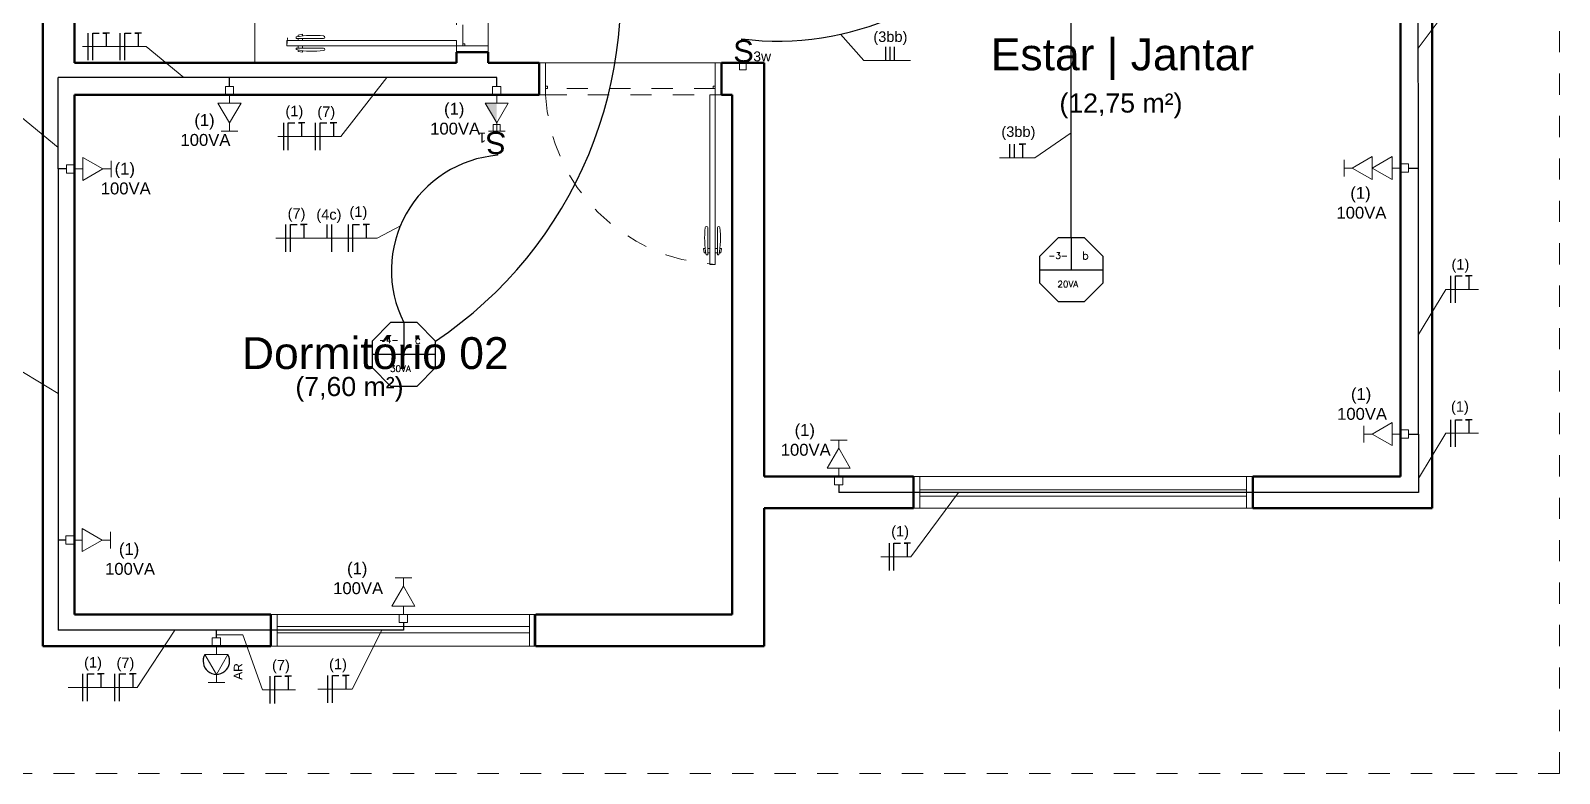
# Model space of a CAD drawing. Header units: inches. Extents: x 179598 to 179981, y 9195975 to 9196075.
# Drawn here: x 179638.47 to 179645.68, y 9196022.02 to 9196025.52 of the extents above; entities that cross this region are included whole.
import ezdxf

# ---------------------------------------------------------------- set-up
doc = ezdxf.new("R2010")
doc.units = ezdxf.units.IN
doc.header["$LTSCALE"] = 0.05
doc.header["$MEASUREMENT"] = 0
for name, pattern in [('CONTINU', [0]), ('DASH2', [0.75, 0.5, -0.25]), ('DASHED2', [0.375, 0.25, -0.125]), ('HIDDEN', [0.375, 0.25, -0.125]), ('HIDDEN2', [0.1875, 0.125, -0.0625])]:
    doc.linetypes.add(name, pattern=pattern)
for name, color, linetype, lineweight in [('Comunicação', 170, 'Continuous', 30), ('Eletrodutos', 220, 'Continuous', 25), ('ESQUADRIA', 7, 'Continuous', 5), ('FNT', 30, 'Continuous', 25), ('HASTES', 250, 'Continuous', 25), ('NOTAS', 180, 'Continuous', 25), ('PAREDE', 7, 'Continuous', 50), ('PISO', 7, 'Continuous', 5), ('PROJEÇÃO', 7, 'DASHED2', 0)]:
    doc.layers.add(name, color=color, linetype=linetype, lineweight=lineweight)
for name, color, linetype in [('Electric', 10, 'Continuous'), ('ILUMINAÇÃO', 3, 'Continuous'), ('PTO', 1, 'Continuous'), ('TEP', 40, 'DASH2'), ('TEXTO', 250, 'Continuous')]:
    doc.layers.add(name, color=color, linetype=linetype)
doc.styles.add('Cota', font='arial.ttf')
doc.styles.add('R_60_1-100', font='swissl.ttf', dxfattribs={"height": 0.15})
doc.styles.get("Standard").update_dxf_attribs({"font": ''})
doc.styles.get('Standard').set_extended_font_data('txt.shx')

# ---------------------------------------------------------------- blocks, each defined once
blk = doc.blocks.new('A$C4C83112E')
at = {"layer": 'ESQUADRIA'}
for points in [[(0.03, 0), (0, 0), (0, 0.15), (0.03, 0.15)], [(0.03, 0), (1.57, 0), (1.57, 0.15), (0.03, 0.15)], [(1.6, 0), (1.57, 0), (1.57, 0.15), (1.6, 0.15)], [(1.57, 0.0576), (0.03, 0.0576), (0.03, 0.0876), (1.57, 0.0876)]]:
    blk.add_lwpolyline(points, close=True, dxfattribs=at)
blk = doc.blocks.new('A$C39A72CA2')
at = {"layer": 'ESQUADRIA'}
for points in [[(0, 0), (0.03, 0), (0.03, 0.15), (0, 0.15)], [(1.22, 0), (0.03, 0), (0.03, 0.15), (1.22, 0.15)], [(1.22, 0), (1.25, 0), (1.25, 0.15), (1.22, 0.15)], [(0.03, 0.0576), (1.22, 0.0576), (1.22, 0.0876), (0.03, 0.0876)]]:
    blk.add_lwpolyline(points, close=True, dxfattribs=at)
blk = doc.blocks.new('PORTA80_PB')
at = {"layer": 'ESQUADRIA'}
for p, q in [((0.0036, 0.8955), (0.0002, 0.8755)), ((0.0075, 0.8755), (0.0002, 0.8755)), ((0.0105, 0.8955), (0.0036, 0.8955)), ((0.02, 0.9055), (0.0125, 0.9055)), ((0.02, 0.9055), (0.02, 0.7763)), ((0.03, 0.8955), (0.02, 0.8955)), ((0.03, 0.8755), (0.02, 0.8755)), ((0.055, 0.8955), (0.065, 0.8955)), ((0.055, 0.8755), (0.065, 0.8755)), ((0.065, 0.9055), (0.065, 0.7763)), ((0.065, 0.9055), (0.0725, 0.9055)), ((0.0745, 0.8955), (0.0814, 0.8955)), ((0.0775, 0.8755), (0.0848, 0.8755)), ((0.0814, 0.8955), (0.0848, 0.8755)), ((0.83, 0), (0.03, 0))]:
    blk.add_line(p, q, dxfattribs=at)
for points in [[(0.03, 0.15), (0.055, 0.15), (0.055, 0.95), (0.03, 0.95)], [(0, 0), (0.03, 0), (0.03, 0.15), (0, 0.15)], [(0.83, 0), (0.86, 0), (0.86, 0.15), (0.83, 0.15)], [(0.04, 0.11), (0.03, 0.11), (0.03, 0.12), (0.04, 0.12)], [(0.82, 0.12), (0.83, 0.12), (0.83, 0.11), (0.82, 0.11)]]:
    blk.add_lwpolyline(points, close=True, dxfattribs=at)
at = {"layer": 'ESQUADRIA', "linetype": 'HIDDEN2'}
blk.add_lwpolyline([(0.03, 0.12), (0.83, 0.12), (0.83, 0.15), (0.03, 0.15)], close=True, dxfattribs=at)
at = {"layer": 'ESQUADRIA', "linetype": 'HIDDEN', "ltscale": 0.4}
blk.add_arc((-0.0154, 0.1046), 0.8466, 3.07158, 86.92842, dxfattribs=at)
at = {"layer": 'ESQUADRIA'}
for centre, radius, start, end in [((0.4334, 0.8257), 0.4284, 169.26017, 186.65508), ((-0.3484, 0.8257), 0.4284, 353.34492, 10.73983), ((0.0139, 0.7771), 0.00614, 187.18725, 352.0859), ((0.0711, 0.7771), 0.00614, 187.9141, 352.81275)]:
    blk.add_arc(centre, radius, start, end, dxfattribs=at)
blk = doc.blocks.new('TTA30')
at = {"lineweight": 5}
for p, q in [((-0.139, 0.34), (0, 0.58)), ((-0.1, 0.68), (0.1, 0.68)), ((0, 0.68), (0, 0.58)), ((0.139, 0.34), (0, 0.58)), ((-0.139, 0.1), (0, 0.34)), ((-0.139, 0.34), (0.139, 0.34)), ((0.139, 0.1), (0, 0.34)), ((-0.139, 0.1), (0.139, 0.1)), ((-0.05, 0), (-0.05, -0.1)), ((-0.05, 0), (0.05, 0)), ((0, 0.1), (0, 0)), ((0.05, 0), (0.05, -0.1)), ((-0.05, -0.1), (0.05, -0.1))]:
    blk.add_line(p, q, dxfattribs=at)
blk = doc.blocks.new('ta30')
at = {"lineweight": 5}
for p, q in [((-0.1, 0.44), (0.1, 0.44)), ((0, 0.44), (0, 0.34)), ((-0.139, 0.1), (0, 0.34)), ((0.139, 0.1), (0, 0.34)), ((-0.139, 0.1), (0.139, 0.1)), ((-0.05, 0), (-0.05, -0.1)), ((-0.05, 0), (0.05, 0)), ((0, 0.1), (0, 0)), ((0.05, 0), (0.05, -0.1)), ((-0.05, -0.1), (0.05, -0.1))]:
    blk.add_line(p, q, dxfattribs=at)
blk = doc.blocks.new('TA100')
at = {"lineweight": 5}
for p, q in [((-0.1, 0.44), (0.1, 0.44)), ((0, 0.44), (0, 0.34)), ((-0.139, 0.1), (0, 0.34)), ((0.139, 0.1), (0, 0.34)), ((-0.139, 0.1), (0, 0.1)), ((-0.05, 0), (0.05, 0)), ((-0.05, 0), (-0.05, -0.1)), ((0, 0.1), (0, 0)), ((0, 0.1), (0.139, 0.1)), ((0.05, 0), (0.05, -0.1)), ((-0.05, -0.1), (0.05, -0.1))]:
    blk.add_line(p, q, dxfattribs=at)
blk.add_solid([(0, 0.1), (0, 0.34), (-0.139, 0.1)], dxfattribs=at)
blk = doc.blocks.new('Iluminação1')
at = {"layer": 'ILUMINAÇÃO'}
for p, q in [((0, 0.15), (0, 0)), ((-0.15, 0), (0.15, 0))]:
    blk.add_line(p, q, dxfattribs=at)
blk.add_lwpolyline([(-0.0621, 0.15), (-0.15, 0.0621), (-0.15, -0.0621), (-0.0621, -0.15), (0.0621, -0.15), (0.15, -0.0621), (0.15, 0.0621), (0.0621, 0.15)], close=True, dxfattribs=at)
blk = doc.blocks.new('LinguaNoSeu')
at = {"layer": 'Electric', "linetype": 'CONTINU', "lineweight": 20}
blk.add_lwpolyline([(179679.5062, 9196029.819), (179679.5453, 9196029.819), (179679.5453, 9196029.8581), (179679.5062, 9196029.8581), (179679.5062, 9196029.819), (179679.5062, 9196029.8581), (179679.5258, 9196029.8581), (179679.5258, 9196029.8971), (179679.5799, 9196029.8971), (179679.5258, 9196029.9909), (179679.4716, 9196029.8971), (179679.5258, 9196029.8971), (179679.5799, 9196029.8971), (179679.5258, 9196029.9909), (179679.5258, 9196030.0299), (179679.5648, 9196030.0299), (179679.4867, 9196030.0299)], dxfattribs=at)
at = {"layer": 'PTO', "linetype": 'CONTINU', "lineweight": 30}
blk.add_arc((179679.5258, 9196029.9284), 0.0625, 330, 210, dxfattribs=at)
at = {"layer": 'Electric', "linetype": 'CONTINU', "lineweight": 20, "style": 'Cota'}
blk.add_text('AR', height=0.0407, rotation=270, dxfattribs=at).set_placement((179679.4031, 9196030.017))
blk = doc.blocks.new('Interruptor1W')
at = {"layer": 'ILUMINAÇÃO', "linetype": 'CONTINU', "lineweight": 20}
blk.add_lwpolyline([(179675.1845, 9196027.4212), (179675.2236, 9196027.4212), (179675.2236, 9196027.4602), (179675.1845, 9196027.4602)], close=True, dxfattribs=at)
at = {"layer": 'ILUMINAÇÃO', "linetype": 'CONTINU', "lineweight": 20, "attachment_point": 1, "style": 'Cota'}
for s, width, insert, char_height in [('S', 0.319218, (179675.1488, 9196027.592), 0.1276), ('1', 0.07511, (179675.265, 9196027.5265), 0.0573)]:
    blk.add_mtext_dynamic_manual_height_columns(s, width=width, gutter_width=0.75, heights=[0], dxfattribs=dict(at, insert=insert, char_height=char_height))
blk = doc.blocks.new('Interruptor1')
at = {"layer": 'ILUMINAÇÃO', "linetype": 'CONTINU', "lineweight": 35}
blk.add_line((179678.1328, 9196024.8734), (179678.1328, 9196024.8825), dxfattribs=at)
at = {"layer": 'ILUMINAÇÃO', "linetype": 'CONTINU', "lineweight": 20}
blk.add_blockref('Interruptor1W', (2.9333, -2.7169), dxfattribs=at)
blk = doc.blocks.new('Interruptor3w')
at = {"layer": 'ILUMINAÇÃO', "linetype": 'CONTINU', "lineweight": 35}
blk.add_line((179682.1953, 9196035.1734), (179682.2027, 9196035.1734), dxfattribs=at)
at = {"layer": 'ILUMINAÇÃO', "linetype": 'CONTINU', "lineweight": 20}
blk.add_lwpolyline([(179682.0571, 9196035.1856), (179682.0571, 9196035.1537), (179682.089, 9196035.1537), (179682.089, 9196035.1856)], close=True, dxfattribs=at)
at = {"layer": 'ILUMINAÇÃO', "linetype": 'CONTINU', "lineweight": 20, "attachment_point": 1, "rotation": 270, "style": 'Cota'}
for s, width, insert, char_height in [('S', 0.319218, (179682.1967, 9196035.2149), 0.1043), ('3w', 0.07511, (179682.1432, 9196035.1199), 0.04682)]:
    blk.add_mtext_dynamic_manual_height_columns(s, width=width, gutter_width=0.75, heights=[0], dxfattribs=dict(at, insert=insert, char_height=char_height))

msp = doc.modelspace()

# ---------------------------------------------------------------- linework, layer by layer
at = {"layer": 'Eletrodutos', "linetype": 'CONTINU', "lineweight": 30}
for p, q in [((179645.0134, 9196024.8731), (179645.0113, 9196026.5097)), ((179643.3766, 9196024.544), (179643.3766, 9196026.069)), ((179640.6681, 9196025.2995), (179638.6006, 9196025.2995)), ((179638.6006, 9196024.869), (179638.6006, 9196025.2995)), ((179639.4082, 9196025.2581), (179639.4082, 9196025.2995)), ((179640.6681, 9196025.2581), (179640.6681, 9196025.2995)), ((179638.639, 9196024.869), (179638.6006, 9196024.869)), ((179638.6006, 9196024.869), (179638.6006, 9196022.694)), ((179644.9671, 9196024.8731), (179645.0134, 9196024.8731)), ((179645.0134, 9196023.619), (179645.0134, 9196024.8731)), ((179644.9671, 9196023.619), (179645.0134, 9196023.619)), ((179645.0134, 9196023.619), (179645.0134, 9196023.344)), ((179642.2806, 9196023.3799), (179642.2806, 9196023.344)), ((179645.0134, 9196023.344), (179642.2806, 9196023.344)), ((179638.6359, 9196023.119), (179638.6006, 9196023.119)), ((179640.2281, 9196022.694), (179638.6006, 9196022.694)), ((179639.3464, 9196022.6565), (179639.3464, 9196022.694)), ((179640.2281, 9196022.7299), (179640.2281, 9196022.694))]:
    msp.add_line(p, q, dxfattribs=at)
for centre, radius, start, end in [((179639.2842, 9196025.6924), 1.9681, 303.83577, 11.0302), ((179641.9965, 9196026.8165), 1.3449, 262.64557, 326.22834), ((179640.7159, 9196024.3909), 0.5443, 94.65257, 206.79435)]:
    msp.add_arc(centre, radius, start, end, dxfattribs=at)
at = {"layer": 'FNT', "linetype": 'CONTINU', "lineweight": 30}
for p, q in [((179638.7405, 9196025.51), (179638.7405, 9196025.3815)), ((179638.8911, 9196025.51), (179638.8911, 9196025.3815)), ((179642.5002, 9196025.4453), (179642.5002, 9196025.381)), ((179642.5207, 9196025.4453), (179642.5207, 9196025.381)), ((179639.6622, 9196025.0867), (179639.6622, 9196024.9582)), ((179639.8127, 9196025.0867), (179639.8127, 9196024.9582)), ((179643.0852, 9196024.9853), (179643.0852, 9196024.921)), ((179639.6727, 9196024.607), (179639.6727, 9196024.4784)), ((179639.867, 9196024.607), (179639.867, 9196024.5427)), ((179639.967, 9196024.607), (179639.967, 9196024.4784)), ((179645.1652, 9196024.3656), (179645.1652, 9196024.2371)), ((179645.1652, 9196023.6869), (179645.1652, 9196023.5583)), ((179642.5174, 9196023.1046), (179642.5174, 9196022.976)), ((179638.7154, 9196022.4881), (179638.7154, 9196022.3596)), ((179638.866, 9196022.4881), (179638.866, 9196022.3596)), ((179639.599, 9196022.4773), (179639.599, 9196022.3488)), ((179639.8704, 9196022.4803), (179639.8704, 9196022.3518))]:
    msp.add_line(p, q, dxfattribs=at)
for points in [[(179638.7636, 9196025.3815), (179638.7636, 9196025.51), (179638.7945, 9196025.51)], [(179638.8421, 9196025.51), (179638.8112, 9196025.51), (179638.8266, 9196025.51), (179638.8266, 9196025.4457)], [(179638.9141, 9196025.3815), (179638.9141, 9196025.51), (179638.945, 9196025.51)], [(179638.9926, 9196025.51), (179638.9617, 9196025.51), (179638.9771, 9196025.51), (179638.9771, 9196025.4457)], [(179642.5438, 9196025.381), (179642.5438, 9196025.4453), (179642.5438, 9196025.4453)], [(179639.6853, 9196024.9582), (179639.6853, 9196025.0867), (179639.7162, 9196025.0867)], [(179639.7638, 9196025.0867), (179639.7329, 9196025.0867), (179639.7483, 9196025.0867), (179639.7483, 9196025.0224)], [(179639.8358, 9196024.9582), (179639.8358, 9196025.0867), (179639.8667, 9196025.0867)], [(179639.9143, 9196025.0867), (179639.8834, 9196025.0867), (179639.8988, 9196025.0867), (179639.8988, 9196025.0224)], [(179643.1083, 9196024.921), (179643.1083, 9196024.9853), (179643.1083, 9196024.9853)], [(179643.1626, 9196024.9853), (179643.1317, 9196024.9853), (179643.1472, 9196024.9853), (179643.1472, 9196024.921)], [(179639.6957, 9196024.4784), (179639.6957, 9196024.607), (179639.7266, 9196024.607)], [(179639.7742, 9196024.607), (179639.7433, 9196024.607), (179639.7587, 9196024.607), (179639.7587, 9196024.5427)], [(179639.89, 9196024.4784), (179639.89, 9196024.607), (179639.89, 9196024.607)], [(179639.9901, 9196024.4784), (179639.9901, 9196024.607), (179640.021, 9196024.607)], [(179640.0686, 9196024.607), (179640.0377, 9196024.607), (179640.0531, 9196024.607), (179640.0531, 9196024.5427)], [(179645.1883, 9196024.2371), (179645.1883, 9196024.3656), (179645.2192, 9196024.3656)], [(179645.2667, 9196024.3656), (179645.2358, 9196024.3656), (179645.2513, 9196024.3656), (179645.2513, 9196024.3013)], [(179645.1883, 9196023.5583), (179645.1883, 9196023.6869), (179645.2192, 9196023.6869)], [(179645.2667, 9196023.6869), (179645.2358, 9196023.6869), (179645.2513, 9196023.6869), (179645.2513, 9196023.6226)], [(179642.5405, 9196022.976), (179642.5405, 9196023.1046), (179642.5714, 9196023.1046)], [(179642.619, 9196023.1046), (179642.5881, 9196023.1046), (179642.6035, 9196023.1046), (179642.6035, 9196023.0403)], [(179638.7385, 9196022.3596), (179638.7385, 9196022.4881), (179638.7694, 9196022.4881)], [(179638.817, 9196022.4881), (179638.7861, 9196022.4881), (179638.8015, 9196022.4881), (179638.8015, 9196022.4239)], [(179638.889, 9196022.3596), (179638.889, 9196022.4881), (179638.9199, 9196022.4881)], [(179638.9675, 9196022.4881), (179638.9366, 9196022.4881), (179638.952, 9196022.4881), (179638.952, 9196022.4239)], [(179639.6221, 9196022.3488), (179639.6221, 9196022.4773), (179639.653, 9196022.4773)], [(179639.7005, 9196022.4773), (179639.6696, 9196022.4773), (179639.6851, 9196022.4773), (179639.6851, 9196022.4131)], [(179639.8934, 9196022.3518), (179639.8934, 9196022.4803), (179639.9243, 9196022.4803)], [(179639.9719, 9196022.4803), (179639.941, 9196022.4803), (179639.9564, 9196022.4803), (179639.9564, 9196022.4161)]]:
    msp.add_lwpolyline(points, dxfattribs=at)
at = {"layer": 'HASTES', "linetype": 'CONTINU', "lineweight": 20}
for p, q in [((179643.2049, 9196024.921), (179643.3766, 9196025.04)), ((179640.105, 9196024.5427), (179640.2181, 9196024.602)), ((179639.4715, 9196022.6719), (179639.3464, 9196022.6719)), ((179639.5643, 9196022.4131), (179639.4715, 9196022.6719)), ((179639.5643, 9196022.4131), (179639.7191, 9196022.4131)), ((179639.8248, 9196022.4161), (179639.8449, 9196022.4161))]:
    msp.add_line(p, q, dxfattribs=at)
for points in [[(179645.0127, 9196025.4385), (179645.1394, 9196025.6088), (179645.2942, 9196025.6088)], [(179642.2888, 9196025.5038), (179642.3982, 9196025.381), (179642.619, 9196025.381)], [(179639.1927, 9196025.2995), (179639.0146, 9196025.4457), (179638.715, 9196025.4457)], [(179640.1505, 9196025.2995), (179639.9331, 9196025.0224), (179639.6367, 9196025.0224)], [(179638.6006, 9196024.9704), (179638.4226, 9196025.1167), (179638.1351, 9196025.1167)], [(179643.0377, 9196024.921), (179643.0377, 9196024.921), (179643.2049, 9196024.921)], [(179639.6265, 9196024.5427), (179639.6265, 9196024.5427), (179640.105, 9196024.5427)], [(179645.0134, 9196024.0885), (179645.1418, 9196024.3013), (179645.2965, 9196024.3013)], [(179638.6006, 9196023.8104), (179638.3932, 9196023.9368), (179638.0727, 9196023.9368)], [(179645.0134, 9196023.4098), (179645.1418, 9196023.6226), (179645.2965, 9196023.6226)], [(179642.8449, 9196023.344), (179642.62, 9196023.0403), (179642.4786, 9196023.0403)], [(179639.1508, 9196022.694), (179638.9727, 9196022.4239), (179638.648, 9196022.4239)], [(179640.1261, 9196022.694), (179639.9862, 9196022.4161), (179639.8449, 9196022.4161)]]:
    msp.add_lwpolyline(points, dxfattribs=at)
at = {"layer": 'PAREDE'}
for p, q in [((179644.9281, 9196023.419), (179644.9281, 9196028.219)), ((179645.0781, 9196023.269), (179645.0781, 9196027.319)), ((179638.5281, 9196025.369), (179638.5281, 9196027.069)), ((179638.6781, 9196025.369), (179638.6781, 9196027.069)), ((179640.4781, 9196025.369), (179640.4781, 9196025.419)), ((179640.4781, 9196025.419), (179640.6281, 9196025.419)), ((179640.6281, 9196025.369), (179640.6281, 9196025.419)), ((179638.5281, 9196022.619), (179638.5281, 9196025.369)), ((179638.6781, 9196025.369), (179640.4781, 9196025.369)), ((179640.6281, 9196025.369), (179640.8681, 9196025.369)), ((179640.8681, 9196025.219), (179640.8681, 9196025.369)), ((179641.7281, 9196025.219), (179641.7281, 9196025.369)), ((179641.7281, 9196025.369), (179641.9281, 9196025.369)), ((179641.9281, 9196023.419), (179641.9281, 9196025.369)), ((179638.6781, 9196022.769), (179638.6781, 9196025.219)), ((179638.6781, 9196025.219), (179640.8681, 9196025.219)), ((179641.7281, 9196025.219), (179641.7781, 9196025.219)), ((179641.7781, 9196022.769), (179641.7781, 9196025.219)), ((179642.6331, 9196023.419), (179641.9281, 9196023.419)), ((179642.6331, 9196023.419), (179642.6331, 9196023.269)), ((179644.9281, 9196023.419), (179644.2331, 9196023.419)), ((179644.2331, 9196023.419), (179644.2331, 9196023.269)), ((179641.9281, 9196022.619), (179641.9281, 9196023.269)), ((179642.6331, 9196023.269), (179641.9281, 9196023.269)), ((179645.0781, 9196023.269), (179644.2331, 9196023.269)), ((179638.6781, 9196022.769), (179639.6031, 9196022.769)), ((179639.6031, 9196022.619), (179639.6031, 9196022.769)), ((179640.8481, 9196022.619), (179640.8481, 9196022.769)), ((179640.8531, 9196022.769), (179641.7781, 9196022.769)), ((179638.5281, 9196022.619), (179639.6031, 9196022.619)), ((179640.8531, 9196022.619), (179641.9281, 9196022.619))]:
    msp.add_line(p, q, dxfattribs=at)
at = {"layer": 'PISO'}
msp.add_line((179639.5281, 9196025.369), (179639.5281, 9196026.169), dxfattribs=at)
at = {"layer": 'PROJEÇÃO'}
msp.add_lwpolyline([(179645.6781, 9196027.319), (179645.6781, 9196022.019), (179637.7281, 9196022.019), (179637.7281, 9196025.919), (179637.7281, 9196025.919), (179637.7281, 9196026.519), (179637.7281, 9196026.519), (179637.7281, 9196030.419), (179637.7281, 9196030.419), (179637.7281, 9196031.069), (179637.7281, 9196031.069), (179637.7281, 9196034.969), (179637.7281, 9196034.969), (179637.7281, 9196035.569), (179637.7281, 9196035.569), (179637.7281, 9196039.469), (179642.5281, 9196039.469), (179642.5281, 9196038.819), (179645.6781, 9196038.819), (179645.6781, 9196033.269)], dxfattribs=at)

# ---------------------------------------------------------------- block references
at = {"layer": 'Comunicação', "linetype": 'CONTINU', "lineweight": 30, "rotation": 90}
msp.add_blockref('Interruptor3w', (9375676.9977, 9016343.2799), dxfattribs=at)
at = {"layer": 'ESQUADRIA'}
for name, p, rotation in [('PORTA80_PB', (179640.6281, 9196025.419), 90.00000000000001), ('PORTA80_PB', (179641.7281, 9196025.369), 180), ('A$C39A72CA2', (179640.8531, 9196022.769), 180)]:
    msp.add_blockref(name, p, dxfattribs=dict(at, rotation=rotation))
msp.add_blockref('A$C4C83112E', (179642.6331, 9196023.269), dxfattribs=at)
at = {"layer": 'ILUMINAÇÃO', "linetype": 'CONTINU', "lineweight": 40, "xscale": 0.817129049023036, "yscale": 0.817129049023036, "zscale": 0.817129049023036, "rotation": 180}
msp.add_blockref('Interruptor1', (326460.8935, 16710364.0005), dxfattribs=at)
at = {"layer": 'PTO'}
for name, p, xscale, yscale, zscale, rotation in [('ta30', (179639.4082, 9196025.219), -0.3906251953034036, 0.3906251953034036, 0.3906251953034036, 180), ('TA100', (179640.6681, 9196025.219), -0.3906251953034037, 0.3906251953034037, 0.3906251953034037, 180), ('ta30', (179638.6781, 9196024.869), -0.3906251953034037, 0.3906251953034037, 0.3906251953034037, 270), ('TTA30', (179644.9281, 9196024.8731), 0.3906251953034037, 0.3906251953034037, 0.3906251953034037, 90.00000000000001), ('ta30', (179644.9281, 9196023.619), 0.3906251953034036, 0.3906251953034036, 0.3906251953034036, 89.99999999999997), ('ta30', (179638.675, 9196023.119), -0.3906251953034037, 0.3906251953034037, 0.3906251953034037, 270)]:
    msp.add_blockref(name, p, dxfattribs=dict(at, xscale=xscale, yscale=yscale, zscale=zscale, rotation=rotation))
at = {"layer": 'PTO', "yscale": 0.3906251953034036, "zscale": 0.3906251953034036}
for p, xscale in [((179642.2806, 9196023.419), 0.3906251953034036), ((179640.2281, 9196022.769), -0.3906251953034036)]:
    msp.add_blockref('ta30', p, dxfattribs=dict(at, xscale=xscale))
at = {"layer": 'PTO', "linetype": 'CONTINU', "lineweight": 30, "rotation": 180}
msp.add_blockref('LinguaNoSeu', (359318.8722, 18392052.477), dxfattribs=at)
at = {"layer": 'TEP'}
for p in [(179643.3766, 9196024.394), (179640.2301, 9196023.9956)]:
    msp.add_blockref('Iluminação1', p, dxfattribs=at)

# ---------------------------------------------------------------- texts
at = {"color": 3, "char_height": 0.0378, "attachment_point": 1}
for s, insert in [('b', (179643.4282, 9196024.4804)), ('c', (179640.2817, 9196024.082))]:
    msp.add_mtext_dynamic_manual_height_columns(s, width=0.270453, gutter_width=1, heights=[0], dxfattribs=dict(at, insert=insert))
at = {"layer": 'FNT', "linetype": 'CONTINU', "lineweight": 20, "char_height": 0.04926, "attachment_point": 1, "style": 'Cota'}
for s, insert in [('(3bb)', (179642.4436, 9196025.5173)), ('(1)', (179639.6719, 9196025.1668)), ('(7)', (179639.8223, 9196025.1638)), ('(3bb)', (179643.0471, 9196025.0695)), ('(1)', (179639.9739, 9196024.6922)), ('(7)', (179639.6822, 9196024.6841)), ('(4c)', (179639.8176, 9196024.679)), ('(1)', (179645.1692, 9196024.444)), ('(1)', (179645.1668, 9196023.7738)), ('(1)', (179642.5277, 9196023.1856)), ('(1)', (179638.7227, 9196022.5673)), ('(7)', (179638.8755, 9196022.5652)), ('(7)', (179639.6086, 9196022.5544)), ('(1)', (179639.8776, 9196022.5595))]:
    msp.add_mtext_dynamic_manual_height_columns(s, width=0.040202, gutter_width=0.5, heights=[0], dxfattribs=dict(at, insert=insert))
at = {"layer": 'ILUMINAÇÃO'}
for s, p in [('-3-', (179643.2683, 9196024.4456)), ('20VA', (179643.3117, 9196024.3109)), ('-4-', (179640.113, 9196024.0472)), ('30VA', (179640.1652, 9196023.9125))]:
    msp.add_text(s, height=0.03, dxfattribs=at).set_placement(p)
at = {"layer": 'NOTAS', "linetype": 'CONTINU', "lineweight": 30, "char_height": 0.05613, "attachment_point": 1, "style": 'Cota'}
for insert in [(179639.1771, 9196025.1276), (179640.3543, 9196025.1808), (179638.8013, 9196024.8988), (179644.6269, 9196024.7844), (179644.6299, 9196023.8359), (179642.0071, 9196023.6666), (179638.8216, 9196023.1053), (179639.897, 9196023.0139)]:
    msp.add_mtext_dynamic_manual_height_columns('   (1)\\P100VA', width=0.415348, gutter_width=0.5, heights=[0], dxfattribs=dict(at, insert=insert))
at = {"layer": 'TEXTO', "style": 'R_60_1-100'}
for s, height, p in [('Estar | Jantar', 0.15, (179642.997, 9196025.3342)), ('(12,75 m²)', 0.09, (179643.3209, 9196025.1348)), ('Dormitório 02', 0.15, (179639.4668, 9196023.9259)), ('(7,60 m²)', 0.09, (179639.7188, 9196023.7983))]:
    msp.add_text(s, height=height, dxfattribs=at).set_placement(p)

doc.saveas('drawing.dxf')
